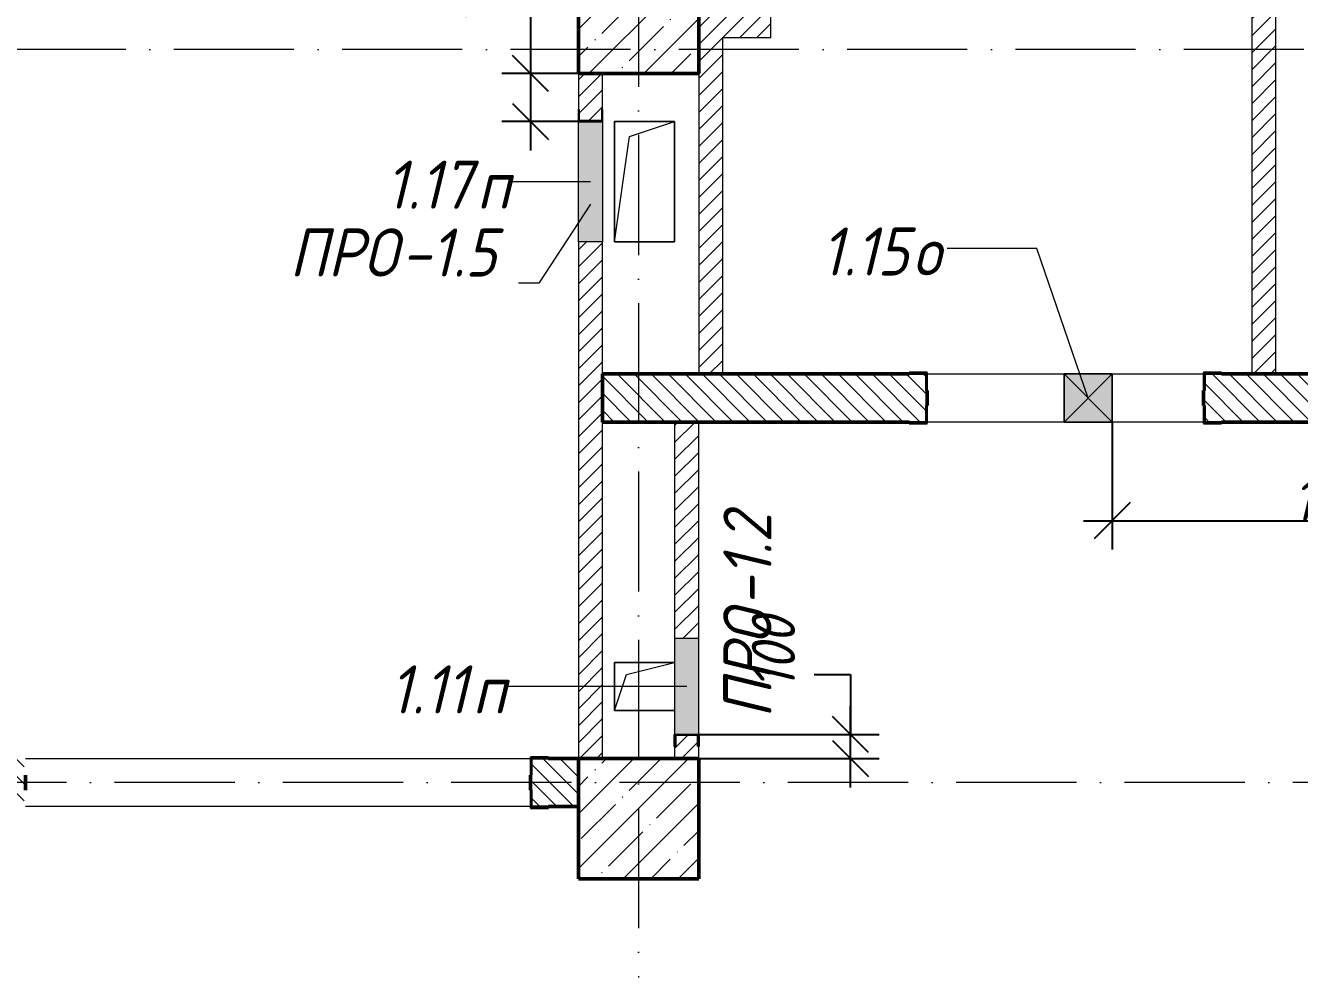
# Model space of a CAD drawing. Header units: millimetres. Extents: x -12989 to 629078, y -109036 to 555275.
# Drawn here: x 588213 to 593512, y 274461 to 278423 of the extents above; entities that cross this region are included whole.
import ezdxf

# ---------------------------------------------------------------- set-up
doc = ezdxf.new("R2010")
doc.units = ezdxf.units.MM
doc.linetypes.add('50_200_ШТРИХ_1Т_ш5_п1_п1_', pattern=[700, 500, -100, 0, -100])
for name, color, linetype, lineweight in [('A-____-____-DIMS', 7, 'Continuous', 9), ('A-DETL-GENF-OTLN', 7, 'Continuous', 9), ('A-FLOR-____-OTLN', 7, 'Continuous', 9), ('A-GENM-____-IDEN', 7, 'Continuous', 9), ('A-GENM-____-MCUT', 7, 'Continuous', 25), ('A-GENM-____-OTLN', 7, 'Continuous', 9), ('A-GENM-____-OTLN-1', 7, 'Continuous', 25), ('A-GLAZ-____-IDEN', 7, 'Continuous', 9), ('A-GLAZ-____-OTLN', 7, 'Continuous', 9), ('A-WALL-____-MCUT-2', 7, 'Continuous', 50), ('A-WALL-____-PATT-1', 7, 'Continuous', 9), ('A-WALL-FNSH-MCUT-1', 7, 'Continuous', 9), ('I-WALL-____-OTLN', 7, 'Continuous', 9), ('S-COLS-____-MCUT', 7, 'Continuous', 50), ('S-COLS-____-OTLN', 7, 'Continuous', 9), ('S-GRID-____-OTLN-1', 7, '50_200_ШТРИХ_1Т_ш5_п1_п1_', 9)]:
    doc.layers.add(name, color=color, linetype=linetype, lineweight=lineweight)
doc.styles.add('ISOCPEUR_I_10', font='isocpeui.ttf', dxfattribs={"width": 0.9, "height": 180})
doc.styles.add('ISOCPEUR_I_9', font='isocpeui.ttf', dxfattribs={"width": 0.9, "height": 250})
doc.dimstyles.new('ISO-1_8_0_9К_СРЕДНИЙ_Кладочные_3', dxfattribs={"dimscale": 304.8, "dimtxt": 179.276612, "dimasz": 0.492126, "dimexe": 0.393701, "dimexo": 0, "dimgap": 0, "dimtad": 1, "dimdec": 3, "dimrnd": 0.001, "dimdsep": 46, "dimtxsty": 'ISOCPEUR_I_10', "dimblk1": 'OBLIQUE', "dimblk2": 'OBLIQUE', "dimsah": 1, "dimcen": 0.09, "dimdle": 0.393701, "dimazin": 0, "dimtfac": 1, "dimtdec": 4, "dimtix": 1, "dimtmove": 0, "dimatfit": 3, "dimfxl": 1, "dimtvp": 1, "dimtolj": 1, "dimtzin": 0, "dimarcsym": 2})
doc.dimstyles.new('ISO-1_8_0_9К_СРЕДНИЙ_Кладочные_4', dxfattribs={"dimscale": 304.8, "dimtxt": 179.276612, "dimasz": 0.492126, "dimexe": 0.393701, "dimexo": 0, "dimgap": 0, "dimtad": 1, "dimdec": 3, "dimrnd": 0.001, "dimdsep": 46, "dimtxsty": 'ISOCPEUR_I_10', "dimblk1": 'OBLIQUE', "dimblk2": 'OBLIQUE', "dimsah": 1, "dimcen": 0.09, "dimdle": 0.393701, "dimazin": 0, "dimtfac": 1, "dimtdec": 4, "dimtix": 1, "dimtmove": 1, "dimatfit": 3, "dimfxl": 1, "dimtvp": 1, "dimtolj": 1, "dimtzin": 0, "dimarcsym": 2})
pattern_1 = [(135, (513013.31, 265891.49), (-35.35534, -35.35534), [])]
pattern_2 = [(45, (513013.31, 265891.49), (-35.35534, 35.35534), [])]

# ---------------------------------------------------------------- blocks, each defined once
blk = doc.blocks.new('BSC_Колонна _Прямоугольная - 500х500-V18-АР1_План отверстий 1 этажа в осях 1-64_А-ГГ')
at = {"layer": 'S-COLS-____-OTLN'}
h = blk.add_hatch(dxfattribs=at)
h.set_pattern_fill('FP_49', color=256, style=0, pattern_type=2)
h.set_pattern_definition([(45, (-77750, -12581.04), (-114.04925, 114.04925), []), (45, (-77635.95, -12581.04), (-114.04925, 114.04925), [201.613, -40.323, 3.353, -36.97])])
h.paths.add_polyline_path([(-250, -250), (250, -250), (250, 250), (-250, 250)], flags=0)
at = {"layer": 'S-COLS-____-MCUT'}
for p, q in [((250, 250), (-250, 250)), ((-250, 250), (-250, -250)), ((250, -250), (250, 250)), ((-250, -250), (250, -250))]:
    blk.add_line(p, q, dxfattribs=at)
blk = doc.blocks.new('BSC_Колонна _Прямоугольная - 500х500-V149-АР1_План отверстий 1 этажа в осях 1-64_А-ГГ')
at = {"layer": 'S-COLS-____-OTLN'}
h = blk.add_hatch(dxfattribs=at)
h.set_pattern_fill('FP_184', color=256, style=0, pattern_type=2)
h.set_pattern_definition([(45, (-77750, -9231.04), (-114.04925, 114.04925), []), (45, (-77635.95, -9231.04), (-114.04925, 114.04925), [201.613, -40.323, 3.353, -36.97])])
h.paths.add_polyline_path([(-250, -250), (250, -250), (250, 250), (-250, 250)], flags=0)
at = {"layer": 'S-COLS-____-MCUT'}
for p, q in [((250, 250), (-250, 250)), ((-250, 250), (-250, -250)), ((250, -250), (250, 250)), ((-250, -250), (250, -250))]:
    blk.add_line(p, q, dxfattribs=at)
blk = doc.blocks.new('Фахверк_СКБ_Уголок - 200_3600_1-27908329-АР1_План отверстий 1 этажа в осях 1-64_А-ГГ')
at = {"layer": 'A-GENM-____-MCUT'}
for p, q in [((125, 156), (50, 156)), ((50, 156), (50, 150)), ((50, 150), (119, 150)), ((119, 150), (119, 81)), ((125, 81), (125, 156)), ((119, 81), (125, 81)), ((125, 19), (119, 19)), ((119, 19), (119, -50)), ((125, -56), (125, 19)), ((119, -50), (50, -50)), ((50, -50), (50, -56)), ((50, -56), (125, -56))]:
    blk.add_line(p, q, dxfattribs=at)
blk = doc.blocks.new('154_Стойка_СКБ_Уголок - СМ-2230_200-28216496-АР1_План отверстий 1 этажа в осях 1-64_А-ГГ')
at = {"layer": 'A-GENM-____-MCUT'}
for p, q in [((125, 156), (125, 81)), ((200, 156), (125, 156)), ((131, 81), (131, 150)), ((131, 150), (200, 150)), ((200, 150), (200, 156)), ((125, 81), (131, 81)), ((131, 19), (125, 19)), ((125, 19), (125, -56)), ((131, -50), (131, 19)), ((200, -50), (131, -50)), ((200, -56), (200, -50)), ((125, -56), (200, -56))]:
    blk.add_line(p, q, dxfattribs=at)
blk = doc.blocks.new('AR_Отверстие Ниша - Лючок-32405015-АР1_План отверстий 1 этажа в осях 1-64_А-ГГ')
at = {"layer": 'A-GLAZ-____-OTLN'}
blk.add_hatch(color=256, dxfattribs=at).paths.add_polyline_path([(-250, 47), (-250, -50), (250, -50), (250, 50), (-250, 50)], flags=0)
for p, q in [((-250, 50), (250, 50)), ((-250, -50), (-250, 50)), ((250, -50), (-250, -50))]:
    blk.add_line(p, q, dxfattribs=at)
blk = doc.blocks.new('AR_Отверстие Ниша - Лючок-32401328-АР1_План отверстий 1 этажа в осях 1-64_А-ГГ')
at = {"layer": 'A-GLAZ-____-OTLN'}
blk.add_hatch(color=256, dxfattribs=at).paths.add_polyline_path([(-200, -50), (200, -50), (200, 50), (-200, 50), (-200, -47)], flags=0)
for p, q in [((200, 50), (-200, 50)), ((200, -50), (200, 50)), ((-200, -50), (200, -50))]:
    blk.add_line(p, q, dxfattribs=at)
blk = doc.blocks.new('154_Фахверк_СКБ_Швеллер - Тип_100_4010_1-29744237-АР1_План отверстий 1 этажа в осях 1-64_А-ГГ')
at = {"layer": 'A-GENM-____-MCUT'}
for p, q in [((125, 50), (175, 50)), ((125, -50), (125, 50)), ((128, 47), (128, -47)), ((175, 47), (128, 47)), ((175, 50), (175, 47)), ((175, -50), (125, -50)), ((128, -47), (175, -47)), ((175, -47), (175, -50))]:
    blk.add_line(p, q, dxfattribs=at)
blk = doc.blocks.new('154_Фахверк_СКБ_Швеллер - Тип_100_4010-27789772-АР1_План отверстий 1 этажа в осях 1-64_А-ГГ')
at = {"layer": 'A-GENM-____-MCUT'}
for p, q in [((175, 50), (125, 50)), ((125, 50), (125, -50)), ((128, 47), (175, 47)), ((128, -47), (128, 47)), ((175, 47), (175, 50)), ((125, -50), (175, -50)), ((175, -47), (128, -47)), ((175, -50), (175, -47))]:
    blk.add_line(p, q, dxfattribs=at)
blk = doc.blocks.new('AR_Отверстие прямоугольное _в плите_ - AR_Отверстие прямоугольное _в плите_-30459229-АР1_План отверстий 1 этажа в осях 1-64_А-ГГ')
at = {"layer": 'A-GENM-____-OTLN'}
for p, q in [((125, 250), (-125, 250)), ((-125, 250), (-125, -250)), ((-62.5, 187.5), (125, 250)), ((125, -250), (125, 250)), ((-125, -250), (-62.5, 187.5)), ((-125, -250), (125, -250))]:
    blk.add_line(p, q, dxfattribs=at)
blk = doc.blocks.new('AR_Отверстие прямоугольное _в плите_ - AR_Отверстие прямоугольное _в плите_-V161-АР1_План отверстий 1 этажа в осях 1-64_А-ГГ')
at = {"layer": 'A-GENM-____-OTLN'}
for p, q in [((125, 100), (-125, 100)), ((-125, 100), (-125, -100)), ((-75, 50), (125, 100)), ((-125, -100), (-75, 50)), ((-125, -100), (125, -100))]:
    blk.add_line(p, q, dxfattribs=at)
blk = doc.blocks.new('AR_Отверстие прямоугольное _в стене__БезПР - AR_Отверстие прямоугольное _в стене__БезПР-36428014-АР1_План отверстий 1 этажа в осях 1-64_А-ГГ')
at = {"layer": 'A-GLAZ-____-OTLN'}
blk.add_hatch(color=256, dxfattribs=at).paths.add_polyline_path([(100, 100), (-100, 100), (-100, -100), (100, -100)], flags=0)
at = {"layer": 'A-DETL-GENF-OTLN'}
for p, q in [((-100, -100), (-100, 100)), ((-100, 100), (100, 100)), ((100, 100), (-100, -100)), ((-100, 100), (100, -100)), ((100, 100), (-100, 100)), ((-100, 100), (-100, -100)), ((100, 100), (100, -100)), ((100, -100), (100, 100)), ((100, -100), (-100, -100)), ((-100, -100), (100, -100))]:
    blk.add_line(p, q, dxfattribs=at)
blk = doc.blocks.new('_Oblique')
at = {"color": 0, "linetype": 'ByBlock', "lineweight": -2}
blk.add_line((-0.5, -0.5), (0.5, 0.5), dxfattribs=at)
blk = doc.blocks.new('*D5797')
at = {"layer": 'A-____-____-DIMS', "color": 0, "lineweight": -2, "transparency": 16777216}
for p, q in [((590164.2, 278528.2), (590314.2, 278528.2)), ((590314.2, 278528.2), (590314.2, 278222.5)), ((590314.2, 278342.5), (590314.2, 277902.5)), ((590513.3, 278222.5), (590194.2, 278222.5)), ((590579, 278022.5), (590194.2, 278022.5))]:
    blk.add_line(p, q, dxfattribs=at)
at = {"layer": 'Defpoints', "color": 0, "transparency": 16777216}
for p in [(590513.3, 278222.5), (590314.2, 278022.5), (590579, 278022.5)]:
    blk.add_point(p, dxfattribs=at)
at = {"layer": 'A-____-____-DIMS', "color": 0, "lineweight": -2, "transparency": 16777216, "xscale": 150, "yscale": 150, "zscale": 150}
for p, rotation in [((590314.2, 278222.5), 90), ((590314.2, 278022.5), 270)]:
    blk.add_blockref('_Oblique', p, dxfattribs=dict(at, rotation=rotation))
at = {"layer": 'A-____-____-DIMS', "color": 0, "transparency": 16777216, "insert": (589872.1, 278443.4), "char_height": 180, "width": 409.578, "attachment_point": 1, "rotation": 90, "line_spacing_factor": 1.149209, "style": 'ISOCPEUR_I_10'}
blk.add_mtext('\\A1;200', dxfattribs=at)
blk = doc.blocks.new('*D5798')
at = {"layer": 'A-____-____-DIMS', "color": 0, "lineweight": -2, "transparency": 16777216}
for p, q in [((591494.2, 275722.4), (591644.2, 275722.4)), ((591644.2, 275722.4), (591644.2, 275472.5)), ((591644.2, 275252.5), (591644.2, 275592.5)), ((590966.4, 275472.5), (591764.2, 275472.5)), ((591013.3, 275372.5), (591764.2, 275372.5))]:
    blk.add_line(p, q, dxfattribs=at)
at = {"layer": 'Defpoints', "color": 0, "transparency": 16777216}
for p in [(590966.4, 275472.5), (591644.2, 275472.5), (591013.3, 275372.5)]:
    blk.add_point(p, dxfattribs=at)
at = {"layer": 'A-____-____-DIMS', "color": 0, "lineweight": -2, "transparency": 16777216, "xscale": 150, "yscale": 150, "zscale": 150}
for p, rotation in [((591644.2, 275472.5), 90), ((591644.2, 275372.5), 270)]:
    blk.add_blockref('_Oblique', p, dxfattribs=dict(at, rotation=rotation))
at = {"layer": 'A-____-____-DIMS', "color": 0, "transparency": 16777216, "insert": (591233.9, 275658.3), "char_height": 180, "width": 368.207, "attachment_point": 1, "rotation": 90, "line_spacing_factor": 1.149209, "style": 'ISOCPEUR_I_10'}
blk.add_mtext('\\A1;100', dxfattribs=at)
blk = doc.blocks.new('*D5846')
at = {"layer": 'A-____-____-DIMS', "color": 0, "lineweight": -2, "transparency": 16777216}
for p, q in [((592733.3, 276772.5), (592733.3, 276242.2)), ((594668.3, 276772.5), (594668.3, 276242.2)), ((592613.3, 276362.2), (594788.3, 276362.2))]:
    blk.add_line(p, q, dxfattribs=at)
at = {"layer": 'Defpoints', "color": 0, "transparency": 16777216}
for p in [(592733.3, 276772.5), (594668.3, 276772.5), (594668.3, 276362.2)]:
    blk.add_point(p, dxfattribs=at)
at = {"layer": 'A-____-____-DIMS', "color": 0, "lineweight": -2, "transparency": 16777216, "xscale": 150, "yscale": 150, "zscale": 150, "rotation": 180}
blk.add_blockref('_Oblique', (592733.3, 276362.2), dxfattribs=at)
at = {"layer": 'A-____-____-DIMS', "color": 0, "lineweight": -2, "transparency": 16777216, "xscale": 150, "yscale": 150, "zscale": 150}
blk.add_blockref('_Oblique', (594668.3, 276362.2), dxfattribs=at)
at = {"layer": 'A-____-____-DIMS', "color": 0, "transparency": 16777216, "insert": (593700.8, 276452.2), "char_height": 180, "width": 504.733, "attachment_point": 5, "style": 'ISOCPEUR_I_10'}
blk.add_mtext('\\A1;1935', dxfattribs=at)

msp = doc.modelspace()

# ---------------------------------------------------------------- hatches: boundary and pattern name
at = {"layer": 'A-WALL-____-PATT-1'}
h = msp.add_hatch(dxfattribs=at)
h.set_pattern_fill('FP_5', color=256, style=0, pattern_type=2)
h.set_pattern_definition(pattern_2)
h.paths.add_polyline_path([(593413.3109, 276972.5335), (593413.3109, 281622.5335), (593313.3109, 281622.5335), (593313.3109, 276972.5335)], flags=0)
h = msp.add_hatch(dxfattribs=at)
h.set_pattern_fill('FP_5', color=256, style=0, pattern_type=2)
h.set_pattern_definition(pattern_2)
h.paths.add_polyline_path([(591113.3109, 278372.5335), (591313.3109, 278372.5335), (591313.3109, 278472.5335), (591013.3109, 278472.5335), (591013.3109, 278372.5335)], flags=0)
h = msp.add_hatch(dxfattribs=at)
h.set_pattern_fill('FP_5', color=256, style=0, pattern_type=2)
h.set_pattern_definition(pattern_2)
h.paths.add_polyline_path([(591113.3109, 276972.5335), (591113.3109, 278372.5335), (591013.3109, 278372.5335), (591013.3109, 276972.5335)], flags=0)
h = msp.add_hatch(dxfattribs=at)
h.set_pattern_fill('FP_5', color=256, style=0, pattern_type=2)
h.set_pattern_definition(pattern_2)
h.paths.add_polyline_path([(590513.3109, 275372.5335), (590613.3109, 275372.5335), (590613.3109, 277522.5335), (590513.3109, 277522.5335), (590513.3109, 276945.9055)], flags=0)
h.paths.add_polyline_path([(590610.3109, 278025.5335), (590610.3109, 278072.5335), (590613.3109, 278072.5335), (590613.3109, 278222.5335), (590513.3109, 278222.5335), (590513.3109, 278072.5335), (590516.3109, 278072.5335), (590516.3109, 278025.5335)], flags=0)
h = msp.add_hatch(dxfattribs=at)
h.set_pattern_fill('FP_6', color=256, style=0, pattern_type=2)
h.set_pattern_definition(pattern_1)
h.paths.add_polyline_path([(595288.3109, 276772.5335), (596213.3109, 276772.5335), (596213.3109, 276972.5335), (595219.3109, 276972.5335), (595219.3109, 276903.5335), (595213.3109, 276903.5335), (595213.3109, 276841.5335), (595219.3109, 276841.5335), (595219.3109, 276772.5335)], flags=0)
h.paths.add_polyline_path([(594138.3109, 276772.5335), (594207.3109, 276772.5335), (594207.3109, 276841.5335), (594213.3109, 276841.5335), (594213.3109, 276903.5335), (594207.3109, 276903.5335), (594207.3109, 276972.5335), (593119.3109, 276972.5335), (593119.3109, 276903.5335), (593113.3109, 276903.5335), (593113.3109, 276841.5335), (593119.3109, 276841.5335), (593119.3109, 276772.5335), (593188.3109, 276772.5335)], flags=0)
h.paths.add_polyline_path([(590766.7895, 276772.5335), (591957.3109, 276772.5335), (591957.3109, 276841.5335), (591963.3109, 276841.5335), (591963.3109, 276903.5335), (591957.3109, 276903.5335), (591957.3109, 276972.5335), (590613.3109, 276972.5335), (590613.3109, 276772.5335)], flags=0)
h = msp.add_hatch(dxfattribs=at)
h.set_pattern_fill('FP_5', color=256, style=0, pattern_type=2)
h.set_pattern_definition(pattern_2)
h.paths.add_polyline_path([(590913.3109, 275372.5335), (591013.3109, 275372.5335), (591013.3109, 275422.5335), (591010.3109, 275422.5335), (591010.3109, 275469.5335), (590916.3109, 275469.5335), (590916.3109, 275422.5335), (590913.3109, 275422.5335)], flags=0)
h.paths.add_polyline_path([(590913.3109, 275872.5335), (591013.3109, 275872.5335), (591013.3109, 276772.5335), (590913.3109, 276772.5335)], flags=0)
h = msp.add_hatch(dxfattribs=at)
h.set_pattern_fill('FP_6', color=256, style=0, pattern_type=2)
h.set_pattern_definition(pattern_1)
h.paths.add_polyline_path([(590319.3109, 275172.5335), (590513.3109, 275172.5335), (590513.3109, 275372.5335), (590319.3109, 275372.5335), (590319.3109, 275303.5335), (590313.3109, 275303.5335), (590313.3109, 275241.5335), (590319.3109, 275241.5335), (590319.3109, 275178.5335)], flags=0)
h.paths.add_polyline_path([(588207.3109, 275172.5335), (588207.3109, 275241.5335), (588213.3109, 275241.5335), (588213.3109, 275303.5335), (588207.3109, 275303.5335), (588207.3109, 275372.5335), (588013.3109, 275372.5335), (588013.3109, 275172.5335), (588138.3109, 275172.5335)], flags=0)

# ---------------------------------------------------------------- linework, layer by layer
at = {"layer": 'A-FLOR-____-OTLN'}
for p, q in [((590663.3109, 278022.5335), (590913.3109, 278022.5335)), ((590663.3109, 277522.5335), (590663.3109, 278022.5335)), ((590913.3109, 278022.5335), (590913.3109, 277522.5335)), ((590913.3109, 277522.5335), (590663.3109, 277522.5335)), ((590663.3109, 275772.5335), (590913.3109, 275772.5335)), ((590663.3109, 275572.5335), (590663.3109, 275772.5335)), ((590913.3109, 275572.5335), (590663.3109, 275572.5335))]:
    msp.add_line(p, q, dxfattribs=at)
at = {"layer": 'A-GENM-____-IDEN'}
for p, q in [((590563.3109, 277679.4443), (590348.8983, 277350.7254)), ((590348.8983, 277350.7254), (590264.2351, 277350.7254))]:
    msp.add_line(p, q, dxfattribs=at)
at = {"layer": 'A-GLAZ-____-IDEN'}
for p, q in [((590563.3109, 277772.5335), (590234.1323, 277772.5335)), ((592419.5154, 277494.6305), (592046.9118, 277494.6305)), ((592633.3109, 276872.5335), (592419.5154, 277494.6305)), ((590963.3109, 275672.5335), (590216.1293, 275672.5335))]:
    msp.add_line(p, q, dxfattribs=at)
at = {"layer": 'A-WALL-____-MCUT-2'}
for p, q in [((591888.3109, 276972.5335), (590613.3109, 276972.5335)), ((590613.3109, 276972.5335), (590613.3109, 276772.5335)), ((594138.3109, 276972.5335), (593188.3109, 276972.5335)), ((591963.3109, 276841.5335), (591963.3109, 276903.5335)), ((593113.3109, 276903.5335), (593113.3109, 276841.5335)), ((590613.3109, 276772.5335), (591888.3109, 276772.5335)), ((593188.3109, 276772.5335), (594138.3109, 276772.5335)), ((590513.3109, 275372.5335), (590388.3109, 275372.5335)), ((588213.3109, 275241.5335), (588213.3109, 275303.5335)), ((590313.3109, 275303.5335), (590313.3109, 275241.5335)), ((590388.3109, 275172.5335), (590513.3109, 275172.5335))]:
    msp.add_line(p, q, dxfattribs=at)
at = {"layer": 'A-WALL-FNSH-MCUT-1'}
for p, q in [((593413.3109, 276972.5335), (593413.3109, 281622.5335)), ((591313.3109, 278372.5335), (591313.3109, 279222.5335)), ((593313.3109, 279222.5335), (593313.3109, 276972.5335)), ((591113.3109, 276972.5335), (591113.3109, 278372.5335)), ((591113.3109, 278372.5335), (591313.3109, 278372.5335)), ((590513.3109, 278222.5335), (590513.3109, 278072.5335)), ((590613.3109, 278072.5335), (590613.3109, 278222.5335)), ((591013.3109, 278222.5335), (591013.3109, 276972.5335)), ((590513.3109, 277522.5335), (590513.3109, 275372.5335)), ((590613.3109, 275372.5335), (590613.3109, 277522.5335)), ((590913.3109, 276772.5335), (590913.3109, 275872.5335)), ((591013.3109, 275872.5335), (591013.3109, 276772.5335)), ((590913.3109, 275422.5335), (590913.3109, 275372.5335)), ((591013.3109, 275372.5335), (591013.3109, 275422.5335))]:
    msp.add_line(p, q, dxfattribs=at)
at = {"layer": 'I-WALL-____-OTLN'}
for p, q in [((591963.3109, 276972.5335), (592533.3109, 276972.5335)), ((592733.3109, 276972.5335), (593113.3109, 276972.5335)), ((592533.3109, 276772.5335), (591963.3109, 276772.5335)), ((593113.3109, 276772.5335), (592733.3109, 276772.5335)), ((588213.3109, 275372.5335), (590313.3109, 275372.5335)), ((590313.3109, 275172.5335), (588213.3109, 275172.5335))]:
    msp.add_line(p, q, dxfattribs=at)
at = {"layer": 'S-GRID-____-OTLN-1'}
for p, q in [((590763.3109, 315772.4512), (590763.3109, 274461.3912)), ((603332.0982, 278322.5335), (580340.0813, 278322.5335)), ((617087.7175, 275272.5335), (508556.9485, 275272.5335))]:
    msp.add_line(p, q, dxfattribs=at)

# ---------------------------------------------------------------- block references
at = {"layer": 'A-GENM-____-OTLN'}
for name, p in [('AR_Отверстие прямоугольное _в плите_ - AR_Отверстие прямоугольное _в плите_-30459229-АР1_План отверстий 1 этажа в осях 1-64_А-ГГ', (590788.3109, 277772.5335)), ('AR_Отверстие прямоугольное _в плите_ - AR_Отверстие прямоугольное _в плите_-V161-АР1_План отверстий 1 этажа в осях 1-64_А-ГГ', (590788.3109, 275672.5335))]:
    msp.add_blockref(name, p, dxfattribs=at)
at = {"layer": 'A-GENM-____-OTLN-1'}
for name, p, rotation in [('154_Фахверк_СКБ_Швеллер - Тип_100_4010-27789772-АР1_План отверстий 1 этажа в осях 1-64_А-ГГ', (590563.3109, 277897.5335), 89.99999999999984), ('154_Стойка_СКБ_Уголок - СМ-2230_200-28216496-АР1_План отверстий 1 этажа в осях 1-64_А-ГГ', (592088.3109, 276922.5335), 180), ('154_Фахверк_СКБ_Швеллер - Тип_100_4010_1-29744237-АР1_План отверстий 1 этажа в осях 1-64_А-ГГ', (590963.3109, 275597.5335), 270), ('Фахверк_СКБ_Уголок - 200_3600_1-27908329-АР1_План отверстий 1 этажа в осях 1-64_А-ГГ', (590438.3109, 275322.5335), 180)]:
    msp.add_blockref(name, p, dxfattribs=dict(at, rotation=rotation))
msp.add_blockref('154_Стойка_СКБ_Уголок - СМ-2230_200-28216496-АР1_План отверстий 1 этажа в осях 1-64_А-ГГ', (592988.3109, 276822.5335), dxfattribs=at)
at = {"layer": 'A-GLAZ-____-OTLN'}
for name, p, rotation in [('AR_Отверстие Ниша - Лючок-32405015-АР1_План отверстий 1 этажа в осях 1-64_А-ГГ', (590563.3109, 277772.5335), 89.99999999999984), ('AR_Отверстие прямоугольное _в стене__БезПР - AR_Отверстие прямоугольное _в стене__БезПР-36428014-АР1_План отверстий 1 этажа в осях 1-64_А-ГГ', (592633.3109, 276872.5335), 180), ('AR_Отверстие Ниша - Лючок-32401328-АР1_План отверстий 1 этажа в осях 1-64_А-ГГ', (590963.3109, 275672.5335), 90)]:
    msp.add_blockref(name, p, dxfattribs=dict(at, rotation=rotation))
at = {"layer": 'S-COLS-____-OTLN'}
for name, p in [('BSC_Колонна _Прямоугольная - 500х500-V18-АР1_План отверстий 1 этажа в осях 1-64_А-ГГ', (590763.3109, 278472.5335)), ('BSC_Колонна _Прямоугольная - 500х500-V149-АР1_План отверстий 1 этажа в осях 1-64_А-ГГ', (590763.3109, 275122.5335))]:
    msp.add_blockref(name, p, dxfattribs=at)

# ---------------------------------------------------------------- texts
at = {"layer": 'A-GENM-____-IDEN', "char_height": 200, "attachment_point": 1, "style": 'ISOCPEUR_I_9'}
for s, insert, width in [('ПРО', (589311.3784, 277577.8415), 562.784625), ('-1.5', (589775.7222, 277577.8415), 505.063125)]:
    msp.add_mtext(s, dxfattribs=dict(at, insert=insert, width=width))
at = {"layer": 'A-GENM-____-IDEN', "char_height": 200, "attachment_point": 1, "rotation": 90, "style": 'ISOCPEUR_I_9'}
for s, insert, width in [('-1.2', (591115.9789, 276004.7113), 505.063125), ('ПРО', (591115.9789, 275540.3675), 562.784625)]:
    msp.add_mtext(s, dxfattribs=dict(at, insert=insert, width=width))
at = {"layer": 'A-GLAZ-____-IDEN', "char_height": 200, "attachment_point": 1, "style": 'ISOCPEUR_I_9'}
for s, insert, width in [('1.17', (589709.7737, 277860.1481), 461.772), ('\\fISOCPEUR|b0|i1|c204|p34|;\\W.9;п', (590090.7737, 277860.1481), 158.734125), ('1.15', (591522.5532, 277582.2451), 461.772), ('\\fISOCPEUR|b0|i1|c204|p34|;\\W.9;о', (591903.5532, 277582.2451), 158.734125), ('1.11', (589727.7737, 275760.1481), 418.480875), ('\\fISOCPEUR|b0|i1|c204|p34|;\\W.9;п', (590073.0549, 275760.1481), 158.734125)]:
    msp.add_mtext(s, dxfattribs=dict(at, insert=insert, width=width))

# ---------------------------------------------------------------- dimensions: what is measured, and where the dimension line sits
at = {"layer": 'A-____-____-DIMS'}
for base, p1, p2, override, picture, middle in [((590314.1778, 278022.5335), (590513.3109, 278222.5335), (590579.0422, 278022.5335), {"dimpost": '<>', "dimfxl": 210.524597}, '*D5797', (590199.0158, 278528.2336)), ((591644.1786, 275472.5335), (591013.3109, 275372.5335), (590966.3589, 275472.5335), {"dimpost": '<>', "dimfxl": 110.473935}, '*D5798', (591529.0166, 275722.4097))]:
    dim = msp.add_linear_dim(base=base, p1=p1, p2=p2, angle=90, dimstyle='ISO-1_8_0_9К_СРЕДНИЙ_Кладочные_4', override=override, dxfattribs=at)
    dim.commit()
    dim.dimension.update_dxf_attribs({"geometry": picture, "text_midpoint": middle, "dimtype": 160, "text_rotation": 90})
dim = msp.add_linear_dim(base=(594668.3109, 276362.2203), p1=(592733.3109, 276772.5335), p2=(594668.3109, 276772.5335), dimstyle='ISO-1_8_0_9К_СРЕДНИЙ_Кладочные_3', override={"dimpost": '<>', "dimfxl": 1935}, dxfattribs=at)
dim.commit()
dim.dimension.update_dxf_attribs({"geometry": '*D5846', "text_midpoint": (593700.8109, 276452.2203)})

doc.saveas('drawing.dxf')
